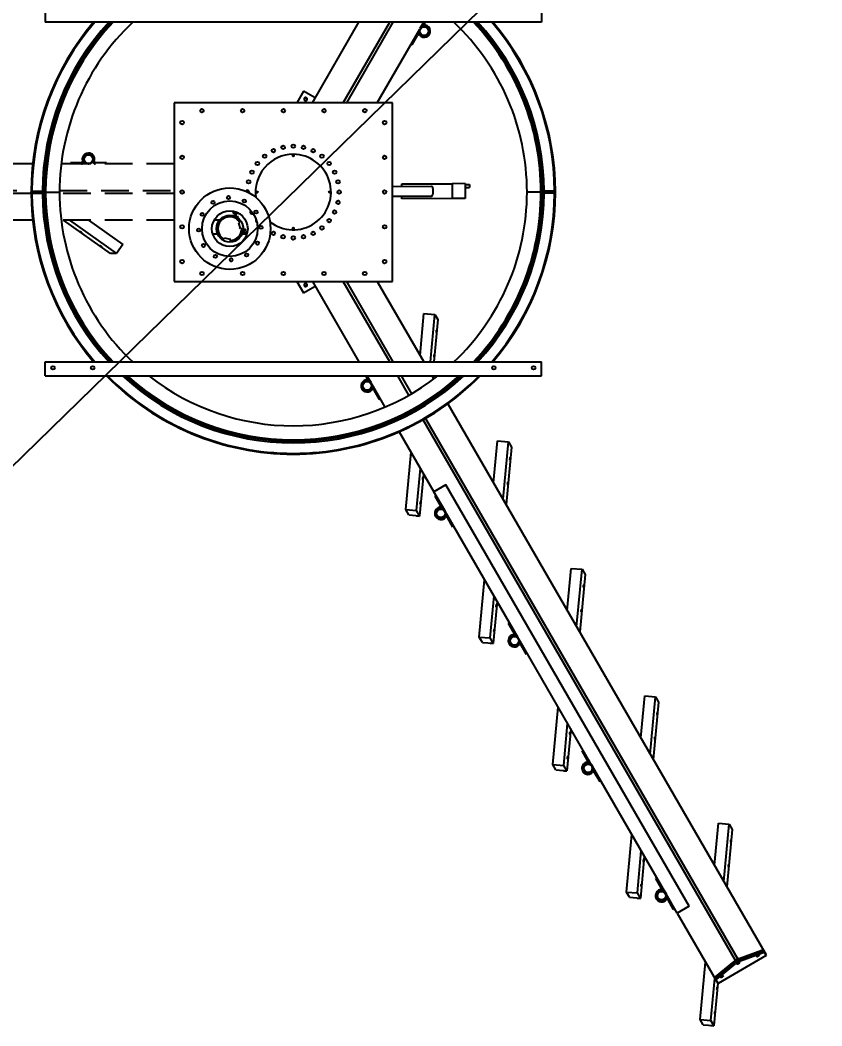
# Model space of a CAD drawing. Header units: millimetres. Extents: x 122 to 2816, y -707 to 556.
# Drawn here: x 655.55 to 692.26, y 137.05 to 183.1 of the extents above; entities that cross this region are included whole.
import ezdxf

# ---------------------------------------------------------------- set-up
doc = ezdxf.new("R2010")
doc.units = ezdxf.units.MM
doc.header["$PDSIZE"] = -1
doc.linetypes.add('HIDDEN', pattern=[1.905, 1.27, -0.635])
doc.layers.add('FORMAT', color=7, linetype='Continuous')
doc.styles.add('SLDTEXTSTYLE7', font='TXT', dxfattribs={"width": 0.75})
doc.dimstyles.new('SLDDIMSTYLE2', dxfattribs={"dimtxt": 1.852083, "dimasz": 1.852083, "dimexe": 0, "dimexo": 0.625, "dimgap": 0.463021, "dimtad": 1, "dimdec": 0, "dimlfac": 110, "dimrnd": 1e-09, "dimzin": 12, "dimtxsty": 'SLDTEXTSTYLE7', "dimblk1": 'NONE', "dimsah": 1, "dimcen": 0, "dimazin": 3, "dimtfac": 1, "dimtdec": 0, "dimtmove": 0, "dimatfit": 3, "dimldrblk": 'NONE', "dimfrac": 2, "dimtzin": 12})

# ---------------------------------------------------------------- blocks, each defined once
blk = doc.blocks.new('*D1092')
at = {"layer": 'Defpoints', "color": 0}
for p in [(698.961, 205.383), (637.153, 145.064)]:
    blk.add_point(p, dxfattribs=at)
at = {"layer": 'FORMAT', "color": 0, "lineweight": -2}
for p, q in [((724.728, 230.53), (700.287, 206.677)), ((731.741, 230.53), (724.728, 230.53)), ((637.153, 145.064), (698.961, 205.383))]:
    blk.add_line(p, q, dxfattribs=at)
at = {"layer": 'FORMAT', "color": 0}
blk.add_solid([(700.071, 206.898), (700.502, 206.456), (698.961, 205.383)], dxfattribs=at)
at = {"layer": 'FORMAT', "color": 0, "insert": (732.204, 231.456), "char_height": 1.8521, "attachment_point": 1, "style": 'SLDTEXTSTYLE7'}
blk.add_mtext('\\A1;∅9500', dxfattribs=at)
blk = doc.blocks.new('_None')

msp = doc.modelspace()

# ---------------------------------------------------------------- linework, layer by layer
at = {"color": 7, "linetype": 'Continuous', "lineweight": 25}
for p, q in [((656.69368, 183.636093), (656.69368, 182.99973)), ((679.420953, 183.636093), (679.420953, 182.99973)), ((679.420953, 182.99973), (656.69368, 182.99973)), ((659.69041, 182.99973), (659.69041, 182.954275)), ((659.69041, 182.954275), (659.708592, 182.954275)), ((668.934665, 179.314641), (671.062252, 182.99973)), ((673.870621, 182.721372), (674.03133, 182.99973)), ((674.064772, 182.948562), (674.094314, 182.99973)), ((676.406042, 182.954275), (676.424224, 182.954275)), ((676.424224, 182.954275), (676.424224, 182.99973)), ((671.903743, 179.314641), (673.846189, 182.679056)), ((673.496591, 181.964442), (673.746591, 182.397455)), ((673.449314, 181.991648), (673.496552, 181.964375)), ((673.449353, 181.991715), (673.496591, 181.964442)), ((673.496552, 181.964375), (673.496591, 181.964442)), ((668.520838, 179.844755), (668.214776, 179.314641)), ((669.060754, 179.533034), (668.520838, 179.844755)), ((672.602771, 179.314641), (662.602771, 179.314641)), ((662.602771, 179.314641), (662.602771, 171.132823)), ((672.602771, 171.132823), (672.602771, 179.314641)), ((657.86369, 176.563926), (657.86369, 176.50938)), ((658.36369, 176.563926), (657.86369, 176.563926)), ((659.500053, 176.563926), (659.000053, 176.563926)), ((659.500053, 176.50938), (659.500053, 176.563926)), ((659.500131, 176.563926), (659.500053, 176.563926)), ((659.500131, 176.50938), (659.500131, 176.563926)), ((656.648226, 175.341914), (656.648226, 175.823732)), ((656.684589, 175.860095), (656.69368, 175.860095)), ((656.69368, 175.860095), (656.69368, 175.223732)), ((674.386458, 175.479448), (672.602771, 175.469255)), ((673.025572, 175.593037), (675.324777, 175.606175)), ((673.026266, 175.471675), (673.025572, 175.593037)), ((675.928492, 175.609625), (675.324777, 175.606175)), ((675.324777, 175.606175), (675.328673, 174.924368)), ((675.928492, 175.609625), (675.932388, 174.927818)), ((675.928752, 175.564171), (676.129995, 175.565321)), ((675.929531, 175.42781), (676.130774, 175.42896)), ((676.129995, 175.565321), (676.130774, 175.42896)), ((679.430044, 175.860095), (679.420953, 175.860095)), ((679.420953, 175.860095), (679.420953, 175.223732)), ((679.466408, 175.341914), (679.466408, 175.823732)), ((656.057317, 175.223732), (656.057317, 175.232823)), ((656.69368, 175.223732), (656.057317, 175.223732)), ((656.057317, 175.223732), (656.057317, 175.214641)), ((656.09368, 175.269186), (656.575499, 175.269186)), ((656.09368, 175.178277), (656.575499, 175.178277)), ((656.648226, 175.10555), (656.648226, 174.623732)), ((656.720953, 175.223732), (656.69368, 175.223732)), ((656.69368, 174.587368), (656.69368, 175.223732)), ((656.720953, 175.223732), (657.357317, 175.223732)), ((672.602771, 175.030157), (674.388967, 175.040364)), ((673.029469, 174.91123), (673.028775, 175.032591)), ((679.39368, 175.223732), (678.757317, 175.223732)), ((679.420953, 175.223732), (679.39368, 175.223732)), ((679.420953, 174.587368), (679.420953, 175.223732)), ((679.420953, 175.223732), (680.057317, 175.223732)), ((679.466408, 175.10555), (679.466408, 174.623732)), ((680.020953, 175.269186), (679.539135, 175.269186)), ((680.020953, 175.178277), (679.539135, 175.178277)), ((680.057317, 175.223732), (680.057317, 175.232823)), ((680.057317, 175.223732), (680.057317, 175.214641)), ((656.684589, 174.587368), (656.69368, 174.587368)), ((675.328673, 174.924368), (673.029469, 174.91123)), ((675.932388, 174.927818), (675.328673, 174.924368)), ((679.430044, 174.587368), (679.420953, 174.587368)), ((665.332064, 174.339794), (665.296088, 174.320408)), ((665.320403, 174.249215), (665.360722, 174.255886)), ((665.389805, 174.178395), (665.355053, 174.156891)), ((665.37355, 174.260035), (665.429031, 174.287638)), ((665.462138, 174.199426), (665.402195, 174.18371)), ((665.435987, 174.101259), (665.489718, 174.132131)), ((665.52804, 174.046057), (665.51459, 174.041656)), ((659.691116, 172.411778), (657.536987, 173.938083)), ((657.815143, 173.938083), (659.969272, 172.411778)), ((658.676604, 173.938083), (660.252685, 172.821354)), ((665.617815, 173.830569), (665.55813, 173.81354)), ((665.637947, 173.533795), (665.55813, 173.81354)), ((665.759765, 173.640883), (665.758683, 173.639854)), ((665.760317, 173.628543), (665.76447, 173.634075)), ((665.778969, 173.613363), (665.763056, 173.604757)), ((664.367541, 173.314641), (664.584031, 173.314641)), ((664.883257, 173.071914), (664.898352, 173.132117)), ((664.898352, 173.132117), (665.180527, 173.061368)), ((665.697632, 173.550824), (665.637947, 173.533795)), ((665.720359, 173.314641), (665.933783, 173.314641)), ((665.764312, 173.503305), (665.765802, 173.504049)), ((665.776837, 173.511795), (665.821717, 173.554525)), ((665.816433, 173.438574), (665.789563, 173.407782)), ((665.879354, 173.479991), (665.826706, 173.447305)), ((665.837344, 173.349672), (665.872748, 173.370085)), ((665.8833, 173.378477), (665.925544, 173.423815)), ((665.927204, 173.307755), (665.902224, 173.275411)), ((665.937731, 173.317646), (665.936936, 173.317085)), ((660.252685, 172.821354), (659.969272, 172.411778)), ((665.165432, 173.001165), (665.180527, 173.061368)), ((659.969272, 172.411778), (659.691116, 172.411778)), ((662.602771, 171.132823), (672.602771, 171.132823)), ((668.214776, 171.132823), (668.520838, 170.602708)), ((668.520838, 170.602708), (669.060754, 170.914429)), ((668.934665, 171.132823), (671.062252, 167.447734)), ((671.903743, 171.132823), (674.03133, 167.447734)), ((673.861077, 167.742621), (674.040153, 169.665911)), ((674.040153, 169.665911), (674.536562, 169.625257)), ((674.333815, 167.447734), (674.536562, 169.625257)), ((674.536562, 169.625257), (674.67564, 169.384366)), ((674.67564, 169.384366), (674.495322, 167.447734)), ((656.69368, 166.81137), (656.69368, 167.447734)), ((656.69368, 167.447734), (679.420953, 167.447734)), ((659.69041, 167.493188), (659.69041, 167.447734)), ((659.708592, 167.493188), (659.69041, 167.493188)), ((676.424224, 167.493188), (676.406042, 167.493188)), ((676.424224, 167.447734), (676.424224, 167.493188)), ((679.420953, 166.81137), (679.420953, 167.447734)), ((656.69368, 166.81137), (679.420953, 166.81137)), ((671.366673, 166.81137), (671.425306, 166.709815)), ((671.429657, 166.81137), (671.61938, 166.482759)), ((674.398735, 166.81137), (674.481962, 166.667217)), ((674.436071, 166.81137), (674.430886, 166.755683)), ((671.643812, 166.440442), (672.255153, 165.381569)), ((671.743488, 166.158708), (671.993488, 165.725695)), ((671.993488, 165.725695), (672.040726, 165.752968)), ((675.136186, 165.534067), (689.638564, 140.415212)), ((672.909378, 164.248418), (674.493801, 161.504116)), ((677.230038, 161.90741), (677.409113, 163.8307)), ((677.409113, 163.8307), (677.905523, 163.790046)), ((677.660769, 161.161363), (677.905523, 163.790046)), ((678.044601, 163.549156), (677.799847, 160.920472)), ((677.905523, 163.790046), (678.044601, 163.549156)), ((673.203997, 160.685512), (673.448751, 163.314196)), ((673.700407, 160.644858), (673.879482, 162.568148)), ((674.01856, 162.327258), (673.839485, 160.403968)), ((675.044908, 161.822298), (674.493801, 161.504116)), ((686.181272, 142.53355), (675.044908, 161.822298)), ((674.990676, 160.643503), (674.493801, 161.504116)), ((674.591466, 161.334957), (674.544228, 161.307684)), ((674.544228, 161.307684), (674.544267, 161.307617)), ((674.591504, 161.334889), (674.544267, 161.307617)), ((674.544267, 161.307617), (674.546564, 161.303638)), ((674.546564, 161.303638), (674.593801, 161.330911)), ((674.796564, 160.870625), (674.546564, 161.303638)), ((673.203997, 160.685512), (673.700407, 160.644858)), ((673.343075, 160.444622), (673.203997, 160.685512)), ((673.343075, 160.444622), (673.839485, 160.403968)), ((673.697922, 160.403431), (673.690571, 160.416163)), ((673.697922, 160.403431), (673.833307, 160.392343)), ((673.839485, 160.403968), (673.700407, 160.644858)), ((673.833307, 160.392343), (673.825956, 160.405076)), ((673.834428, 160.404382), (673.833307, 160.392343)), ((678.358858, 154.809641), (675.015108, 160.601186)), ((675.364745, 159.886506), (675.114745, 160.319518)), ((675.411983, 159.913778), (675.364745, 159.886506)), ((680.598998, 156.0722), (680.778074, 157.99549)), ((680.778074, 157.99549), (681.274483, 157.954835)), ((681.029729, 155.326152), (681.274483, 157.954835)), ((681.274483, 157.954835), (681.413561, 157.713945)), ((676.572958, 154.850302), (676.817712, 157.478985)), ((681.413561, 157.713945), (681.168807, 155.085262)), ((677.069367, 154.809648), (677.248443, 156.732937)), ((677.387521, 156.492047), (677.208445, 154.568757)), ((677.960426, 155.499746), (677.913188, 155.472473)), ((677.913188, 155.472473), (677.913227, 155.472406)), ((677.960465, 155.499679), (677.913227, 155.472406)), ((677.913227, 155.472406), (677.914745, 155.469776)), ((677.914745, 155.469776), (677.961983, 155.497049)), ((678.164745, 155.036763), (677.914745, 155.469776)), ((676.572958, 154.850302), (677.069367, 154.809648)), ((676.712036, 154.609412), (676.572958, 154.850302)), ((677.208445, 154.568757), (677.069367, 154.809648)), ((681.72704, 148.975779), (678.38329, 154.767324)), ((676.712036, 154.609412), (677.208445, 154.568757)), ((677.066883, 154.56822), (677.059532, 154.580953)), ((677.066883, 154.56822), (677.202267, 154.557133)), ((677.202267, 154.557133), (677.194916, 154.569865)), ((677.203388, 154.569171), (677.202267, 154.557133)), ((678.732927, 154.052644), (678.482927, 154.485656)), ((678.780165, 154.079916), (678.732927, 154.052644)), ((683.967958, 150.236989), (684.147034, 152.160279)), ((684.147034, 152.160279), (684.643443, 152.119625)), ((684.398689, 149.490941), (684.643443, 152.119625)), ((684.643443, 152.119625), (684.782521, 151.878735)), ((679.941918, 149.015091), (680.186672, 151.643775)), ((684.782521, 151.878735), (684.537767, 149.250051)), ((680.438327, 148.974437), (680.617403, 150.897727)), ((680.756481, 150.656837), (680.577405, 148.733547)), ((681.329386, 149.664535), (681.282149, 149.637263)), ((681.329425, 149.664468), (681.282187, 149.637196)), ((681.282927, 149.635914), (681.330165, 149.663187)), ((681.282149, 149.637263), (681.282187, 149.637196)), ((681.282187, 149.637196), (681.282927, 149.635914)), ((681.532927, 149.202901), (681.282927, 149.635914)), ((679.941918, 149.015091), (680.438327, 148.974437)), ((680.080996, 148.774201), (679.941918, 149.015091)), ((680.080996, 148.774201), (680.577405, 148.733547)), ((680.435843, 148.73301), (680.428492, 148.745742)), ((680.435843, 148.73301), (680.571228, 148.721922)), ((680.577405, 148.733547), (680.438327, 148.974437)), ((680.571228, 148.721922), (680.563876, 148.734655)), ((680.572348, 148.733961), (680.571228, 148.721922)), ((685.095222, 143.141917), (681.751472, 148.933462)), ((682.101109, 148.218782), (681.851109, 148.651794)), ((682.148347, 148.246054), (682.101109, 148.218782)), ((687.336919, 144.401779), (687.515994, 146.325069)), ((687.515994, 146.325069), (688.012404, 146.284414)), ((687.76765, 143.655731), (688.012404, 146.284414)), ((688.151482, 146.043524), (687.906728, 143.414841)), ((688.012404, 146.284414), (688.151482, 146.043524)), ((683.310878, 143.179881), (683.555632, 145.808564)), ((683.807288, 143.139226), (683.986363, 145.062516)), ((684.125441, 144.821626), (683.946366, 142.898336)), ((684.651109, 143.802052), (684.698347, 143.829325)), ((684.901109, 143.369039), (684.651109, 143.802052)), ((683.310878, 143.179881), (683.807288, 143.139226)), ((683.449956, 142.93899), (683.310878, 143.179881)), ((683.449956, 142.93899), (683.946366, 142.898336)), ((683.804804, 142.897799), (683.797452, 142.910532)), ((683.804804, 142.897799), (683.940188, 142.886711)), ((683.946366, 142.898336), (683.807288, 143.139226)), ((683.940188, 142.886711), (683.932837, 142.899444)), ((683.941309, 142.89875), (683.940188, 142.886711)), ((685.630165, 142.215368), (685.119653, 143.0996)), ((685.469291, 142.38492), (685.219291, 142.817932)), ((685.516529, 142.412192), (685.469291, 142.38492)), ((685.469291, 142.38492), (685.46933, 142.384853)), ((685.46933, 142.384853), (685.516567, 142.412125)), ((686.181272, 142.53355), (685.630165, 142.215368)), ((685.630165, 142.215368), (687.411755, 139.129563)), ((688.472132, 140.134468), (689.509565, 140.519401)), ((688.499084, 140.087786), (689.536516, 140.472719)), ((688.505813, 140.076131), (689.543245, 140.461064)), ((689.536516, 140.472719), (689.509565, 140.519401)), ((689.570197, 140.414383), (689.543245, 140.461064)), ((689.559315, 140.526633), (689.586267, 140.479951)), ((689.586267, 140.479951), (689.592996, 140.468296)), ((689.592996, 140.468296), (689.619947, 140.421614)), ((686.679839, 137.34467), (686.924593, 139.973354)), ((687.386025, 139.293375), (688.238103, 139.999351)), ((689.7064, 140.271874), (687.501972, 138.999146)), ((688.265054, 139.952669), (688.238103, 139.999351)), ((688.472132, 140.134468), (688.499084, 140.087786)), ((688.505813, 140.076131), (688.532765, 140.029449)), ((688.532765, 140.029449), (689.570197, 140.414383)), ((689.619947, 140.421614), (689.7064, 140.271874)), ((689.638564, 140.415212), (689.626337, 140.410547)), ((689.628411, 140.406955), (689.638564, 140.415212)), ((689.638564, 140.415212), (689.687689, 140.330126)), ((689.67551, 140.325377), (689.687689, 140.330126)), ((689.687689, 140.330126), (689.677487, 140.321953)), ((687.412976, 139.246693), (688.265054, 139.952669)), ((687.419706, 139.235038), (688.271783, 139.941014)), ((687.446657, 139.188356), (688.298735, 139.894332)), ((688.298735, 139.894332), (688.271783, 139.941014)), ((687.176248, 137.304016), (687.355324, 139.227306)), ((687.381838, 139.207224), (687.354887, 139.253906)), ((687.388567, 139.195569), (687.381838, 139.207224)), ((687.386025, 139.293375), (687.412976, 139.246693)), ((687.415519, 139.148887), (687.388567, 139.195569)), ((687.421909, 139.13782), (687.411755, 139.129563)), ((687.411755, 139.129563), (687.423983, 139.134228)), ((687.411755, 139.129563), (687.46088, 139.044477)), ((687.501972, 138.999146), (687.415519, 139.148887)), ((687.419706, 139.235038), (687.446657, 139.188356)), ((687.46088, 139.044477), (687.471082, 139.05265)), ((687.496474, 139.008669), (687.315326, 137.063126)), ((687.473058, 139.049226), (687.46088, 139.044477)), ((686.679839, 137.34467), (687.176248, 137.304016)), ((686.818917, 137.10378), (686.679839, 137.34467)), ((687.315326, 137.063126), (687.176248, 137.304016)), ((686.818917, 137.10378), (687.315326, 137.063126)), ((687.173764, 137.062588), (687.166413, 137.075321)), ((687.173764, 137.062588), (687.309148, 137.051501)), ((687.309148, 137.051501), (687.301797, 137.064234)), ((687.310269, 137.06354), (687.309148, 137.051501))]:
    msp.add_line(p, q, dxfattribs=at)
at = {"color": 8, "linetype": 'Continuous', "lineweight": 25}
for p, q in [((659.758354, 182.99973), (659.753783, 182.994849)), ((670.344977, 179.314641), (672.472564, 182.99973)), ((672.621018, 182.99973), (670.493431, 179.314641)), ((676.36085, 182.994849), (676.356279, 182.99973)), ((672.472564, 167.447734), (670.344977, 171.132823)), ((670.493431, 171.132823), (672.621018, 167.447734)), ((659.753783, 167.452615), (659.758354, 167.447734)), ((676.356279, 167.447734), (676.36085, 167.452615)), ((673.35155, 165.925286), (672.839969, 166.81137)), ((672.988423, 166.81137), (673.46289, 165.989568)), ((674.112901, 164.863717), (688.407084, 140.105465)), ((688.295744, 140.041183), (674.00156, 164.799435))]:
    msp.add_line(p, q, dxfattribs=at)
at = {"color": 7, "linetype": 'HIDDEN', "lineweight": 25}
for p, q in [((656.126386, 176.50938), (652.957539, 176.50938)), ((658.657518, 176.50938), (657.434835, 176.50938)), ((662.602771, 176.50938), (658.706381, 176.50938)), ((656.126386, 173.938083), (627.121631, 173.938083)), ((662.602771, 173.938083), (657.434835, 173.938083)), ((664.679776, 173.938083), (664.433827, 173.938083))]:
    msp.add_line(p, q, dxfattribs=at)
at = {"color": 8, "linetype": 'HIDDEN', "lineweight": 25}
for p, q in [((627.469122, 175.288014), (656.057489, 175.288014)), ((656.057489, 175.159449), (627.469122, 175.159449)), ((657.35751, 175.288014), (662.602771, 175.288014)), ((662.602771, 175.159449), (657.35751, 175.159449)), ((662.915792, 175.288014), (663.017024, 175.288014)), ((663.017024, 175.159449), (662.915792, 175.159449))]:
    msp.add_line(p, q, dxfattribs=at)
at = {"color": 7, "linetype": 'Continuous', "lineweight": 25, "flags": 128}
for points in [[(668.586332, 179.412741), (668.600712, 179.406379), (668.6161, 179.403225), (668.631776, 179.403426), (668.647007, 179.406973), (668.661082, 179.413701), (668.673342, 179.423293), (668.683214, 179.435303), (668.690236, 179.449168), (668.694079, 179.46424), (668.694565, 179.479815), (668.691671, 179.495163), (668.685531, 179.509568), (668.676433, 179.522356), (668.664802, 179.532929), (668.651183, 179.540792), (668.636212, 179.545578), (668.620588, 179.547063), (668.605043, 179.545178), (668.590304, 179.54001), (668.577059, 179.531802), (668.565928, 179.520937), (668.557431, 179.507924), (668.551966, 179.49337), (668.549788, 179.477956), (668.551, 179.462403), (668.555544, 179.447439), (668.563207, 179.433762), (668.573633, 179.422013), (668.586332, 179.412741)], [(665.768491, 173.62829), (665.766322, 173.624863), (665.76187, 173.616075)], [(658.379157, 173.366001), (658.379578, 173.366951), (658.377283, 173.369726), (658.372457, 173.374099), (658.36549, 173.379718), (658.356948, 173.386126), (658.347522, 173.392805), (658.337976, 173.399213), (658.329084, 173.404831), (658.321565, 173.409205), (658.316029, 173.411979), (658.312924, 173.41293), (658.312502, 173.411979), (658.314798, 173.409205), (658.319624, 173.404831), (658.32659, 173.399213), (658.335133, 173.392805), (658.344558, 173.386126), (658.354104, 173.379718), (658.362997, 173.374099), (658.370516, 173.369726), (658.376052, 173.366951), (658.379157, 173.366001)], [(665.784272, 173.518874), (665.796807, 173.515599), (665.804262, 173.514763)], [(665.804262, 173.514763), (665.798453, 173.515346), (665.784272, 173.518874)], [(665.790796, 173.525085), (665.801303, 173.519806), (665.813997, 173.516015)], [(659.299054, 172.714209), (659.299475, 172.71516), (659.29718, 172.717934), (659.292354, 172.722308), (659.285387, 172.727926), (659.276845, 172.734334), (659.267419, 172.741013), (659.257873, 172.747421), (659.248981, 172.75304), (659.241462, 172.757413), (659.235926, 172.760188), (659.232821, 172.761138), (659.232399, 172.760188), (659.234694, 172.757413), (659.239521, 172.75304), (659.246487, 172.747421), (659.25503, 172.741013), (659.264455, 172.734334), (659.274001, 172.727926), (659.282894, 172.722308), (659.290413, 172.717934), (659.295949, 172.71516), (659.299054, 172.714209)], [(668.586332, 171.034723), (668.573633, 171.02545), (668.563207, 171.013701), (668.555544, 171.000025), (668.551, 170.98506), (668.549788, 170.969507), (668.551966, 170.954094), (668.557431, 170.93954), (668.565928, 170.926526), (668.577059, 170.915661), (668.590304, 170.907453), (668.605043, 170.902286), (668.620588, 170.9004), (668.636212, 170.901885), (668.651183, 170.906671), (668.664802, 170.914535), (668.676433, 170.925107), (668.685531, 170.937895), (668.691671, 170.9523), (668.694565, 170.967649), (668.694079, 170.983223), (668.690236, 170.998295), (668.683214, 171.01216), (668.673342, 171.02417), (668.661082, 171.033763), (668.647007, 171.04049), (668.631776, 171.044037), (668.6161, 171.044239), (668.600712, 171.041085), (668.586332, 171.034723)], [(674.609758, 168.893615), (674.608724, 168.893505), (674.607469, 168.89013), (674.606095, 168.883763), (674.604712, 168.874921), (674.603434, 168.864319), (674.602363, 168.852816), (674.601586, 168.841345), (674.601167, 168.830835), (674.601139, 168.822136), (674.601504, 168.815955), (674.602233, 168.812791), (674.603267, 168.812901), (674.604522, 168.816276), (674.605897, 168.822642), (674.607279, 168.831485), (674.608558, 168.842087), (674.609629, 168.853589), (674.610405, 168.86506), (674.610825, 168.875571), (674.610853, 168.884269), (674.610488, 168.890451), (674.609758, 168.893615)], [(674.505239, 167.771065), (674.504205, 167.770955), (674.50295, 167.76758), (674.501575, 167.761213), (674.500193, 167.752371), (674.498914, 167.741769), (674.497843, 167.730267), (674.497067, 167.718796), (674.496647, 167.708285), (674.496619, 167.699587), (674.496984, 167.693405), (674.497714, 167.690241), (674.498748, 167.690351), (674.500003, 167.693726), (674.501377, 167.700093), (674.50276, 167.708935), (674.504038, 167.719537), (674.505109, 167.731039), (674.505886, 167.74251), (674.506305, 167.753021), (674.506333, 167.761719), (674.505968, 167.767901), (674.505239, 167.771065)], [(677.978719, 163.058404), (677.977685, 163.058294), (677.97643, 163.054919), (677.975055, 163.048552), (677.973673, 163.03971), (677.972394, 163.029108), (677.971323, 163.017606), (677.970547, 163.006135), (677.970127, 162.995624), (677.970099, 162.986926), (677.970464, 162.980744), (677.971193, 162.97758), (677.972227, 162.97769), (677.973483, 162.981065), (677.974857, 162.987432), (677.97624, 162.996274), (677.977518, 163.006876), (677.978589, 163.018379), (677.979366, 163.02985), (677.979785, 163.04036), (677.979813, 163.049058), (677.979448, 163.05524), (677.978719, 163.058404)], [(673.982642, 162.158316), (673.981608, 162.158206), (673.980353, 162.154831), (673.978978, 162.148464), (673.977596, 162.139622), (673.976317, 162.12902), (673.975246, 162.117518), (673.974469, 162.106046), (673.97405, 162.095536), (673.974022, 162.086838), (673.974387, 162.080656), (673.975116, 162.077492), (673.97615, 162.077602), (673.977405, 162.080977), (673.97878, 162.087344), (673.980162, 162.096186), (673.981441, 162.106788), (673.982512, 162.11829), (673.983289, 162.129761), (673.983708, 162.140272), (673.983736, 162.14897), (673.983371, 162.155152), (673.982642, 162.158316)], [(677.874199, 161.935854), (677.873165, 161.935744), (677.87191, 161.932369), (677.870536, 161.926003), (677.869153, 161.91716), (677.867875, 161.906558), (677.866804, 161.895056), (677.866027, 161.883585), (677.865608, 161.873074), (677.865579, 161.864376), (677.865945, 161.858195), (677.866674, 161.855031), (677.867708, 161.855141), (677.868963, 161.858516), (677.870338, 161.864882), (677.87172, 161.873724), (677.872999, 161.884326), (677.87407, 161.895829), (677.874846, 161.9073), (677.875266, 161.91781), (677.875294, 161.926509), (677.874929, 161.93269), (677.874199, 161.935854)], [(673.878122, 161.035766), (673.877088, 161.035656), (673.875833, 161.032281), (673.874459, 161.025914), (673.873076, 161.017072), (673.871798, 161.00647), (673.870727, 160.994968), (673.86995, 160.983497), (673.869531, 160.972986), (673.869502, 160.964288), (673.869868, 160.958106), (673.870597, 160.954942), (673.871631, 160.955052), (673.872886, 160.958427), (673.87426, 160.964794), (673.875643, 160.973636), (673.876922, 160.984238), (673.877992, 160.99574), (673.878769, 161.007211), (673.879189, 161.017722), (673.879217, 161.02642), (673.878851, 161.032602), (673.878122, 161.035766)], [(681.347679, 157.223193), (681.346645, 157.223083), (681.34539, 157.219708), (681.344016, 157.213342), (681.342633, 157.2045), (681.341355, 157.193898), (681.340284, 157.182395), (681.339507, 157.170924), (681.339088, 157.160414), (681.339059, 157.151715), (681.339425, 157.145534), (681.340154, 157.14237), (681.341188, 157.14248), (681.342443, 157.145855), (681.343817, 157.152221), (681.3452, 157.161064), (681.346478, 157.171666), (681.347549, 157.183168), (681.348326, 157.194639), (681.348746, 157.20515), (681.348774, 157.213848), (681.348408, 157.220029), (681.347679, 157.223193)], [(677.351602, 156.323105), (677.350568, 156.322995), (677.349313, 156.31962), (677.347939, 156.313254), (677.346556, 156.304411), (677.345278, 156.293809), (677.344207, 156.282307), (677.34343, 156.270836), (677.34301, 156.260325), (677.342982, 156.251627), (677.343348, 156.245445), (677.344077, 156.242282), (677.345111, 156.242391), (677.346366, 156.245766), (677.34774, 156.252133), (677.349123, 156.260975), (677.350401, 156.271577), (677.351472, 156.28308), (677.352249, 156.294551), (677.352668, 156.305061), (677.352697, 156.31376), (677.352331, 156.319941), (677.351602, 156.323105)], [(681.24316, 156.100644), (681.242126, 156.100534), (681.240871, 156.097159), (681.239496, 156.090792), (681.238114, 156.08195), (681.236835, 156.071348), (681.235764, 156.059845), (681.234988, 156.048374), (681.234568, 156.037864), (681.23454, 156.029166), (681.234905, 156.022984), (681.235634, 156.01982), (681.236668, 156.01993), (681.237923, 156.023305), (681.239298, 156.029672), (681.24068, 156.038514), (681.241959, 156.049116), (681.24303, 156.060618), (681.243807, 156.072089), (681.244226, 156.0826), (681.244254, 156.091298), (681.243889, 156.09748), (681.24316, 156.100644)], [(677.247083, 155.200555), (677.246049, 155.200445), (677.244794, 155.19707), (677.243419, 155.190704), (677.242037, 155.181861), (677.240758, 155.17126), (677.239687, 155.159757), (677.23891, 155.148286), (677.238491, 155.137776), (677.238463, 155.129077), (677.238828, 155.122896), (677.239557, 155.119732), (677.240591, 155.119842), (677.241846, 155.123217), (677.243221, 155.129583), (677.244603, 155.138426), (677.245882, 155.149027), (677.246953, 155.16053), (677.24773, 155.172001), (677.248149, 155.182511), (677.248177, 155.19121), (677.247812, 155.197391), (677.247083, 155.200555)], [(684.71664, 151.387983), (684.715606, 151.387873), (684.71435, 151.384498), (684.712976, 151.378131), (684.711594, 151.369289), (684.710315, 151.358687), (684.709244, 151.347185), (684.708467, 151.335714), (684.708048, 151.325203), (684.70802, 151.316505), (684.708385, 151.310323), (684.709114, 151.307159), (684.710148, 151.307269), (684.711403, 151.310644), (684.712778, 151.317011), (684.71416, 151.325853), (684.715439, 151.336455), (684.71651, 151.347957), (684.717286, 151.359428), (684.717706, 151.369939), (684.717734, 151.378637), (684.717369, 151.384819), (684.71664, 151.387983)], [(680.720563, 150.487895), (680.719529, 150.487785), (680.718273, 150.48441), (680.716899, 150.478043), (680.715516, 150.469201), (680.714238, 150.458599), (680.713167, 150.447096), (680.71239, 150.435625), (680.711971, 150.425115), (680.711943, 150.416416), (680.712308, 150.410235), (680.713037, 150.407071), (680.714071, 150.407181), (680.715326, 150.410556), (680.716701, 150.416922), (680.718083, 150.425765), (680.719362, 150.436367), (680.720433, 150.447869), (680.721209, 150.45934), (680.721629, 150.469851), (680.721657, 150.478549), (680.721292, 150.484731), (680.720563, 150.487895)], [(684.61212, 150.265433), (684.611086, 150.265323), (684.609831, 150.261948), (684.608457, 150.255582), (684.607074, 150.246739), (684.605796, 150.236137), (684.604725, 150.224635), (684.603948, 150.213164), (684.603528, 150.202653), (684.6035, 150.193955), (684.603866, 150.187773), (684.604595, 150.184609), (684.605629, 150.184719), (684.606884, 150.188094), (684.608258, 150.194461), (684.609641, 150.203303), (684.610919, 150.213905), (684.61199, 150.225408), (684.612767, 150.236879), (684.613186, 150.247389), (684.613215, 150.256088), (684.612849, 150.262269), (684.61212, 150.265433)], [(680.616043, 149.365345), (680.615009, 149.365235), (680.613754, 149.36186), (680.612379, 149.355493), (680.610997, 149.346651), (680.609718, 149.336049), (680.608647, 149.324547), (680.607871, 149.313075), (680.607451, 149.302565), (680.607423, 149.293867), (680.607788, 149.287685), (680.608518, 149.284521), (680.609552, 149.284631), (680.610807, 149.288006), (680.612181, 149.294373), (680.613564, 149.303215), (680.614842, 149.313817), (680.615913, 149.325319), (680.61669, 149.33679), (680.617109, 149.347301), (680.617138, 149.355999), (680.616772, 149.362181), (680.616043, 149.365345)], [(688.0856, 145.552772), (688.084566, 145.552662), (688.083311, 145.549287), (688.081936, 145.542921), (688.080554, 145.534078), (688.079275, 145.523477), (688.078204, 145.511974), (688.077428, 145.500503), (688.077008, 145.489993), (688.07698, 145.481294), (688.077345, 145.475113), (688.078075, 145.471949), (688.079109, 145.472059), (688.080364, 145.475434), (688.081738, 145.4818), (688.083121, 145.490643), (688.084399, 145.501244), (688.08547, 145.512747), (688.086247, 145.524218), (688.086666, 145.534728), (688.086694, 145.543427), (688.086329, 145.549608), (688.0856, 145.552772)], [(684.089523, 144.652684), (684.088489, 144.652574), (684.087234, 144.649199), (684.085859, 144.642832), (684.084477, 144.63399), (684.083198, 144.623388), (684.082127, 144.611886), (684.081351, 144.600415), (684.080931, 144.589904), (684.080903, 144.581206), (684.081268, 144.575024), (684.081998, 144.57186), (684.083032, 144.57197), (684.084287, 144.575345), (684.085661, 144.581712), (684.087044, 144.590554), (684.088322, 144.601156), (684.089393, 144.612659), (684.09017, 144.62413), (684.090589, 144.63464), (684.090617, 144.643338), (684.090252, 144.64952), (684.089523, 144.652684)], [(687.981081, 144.430222), (687.980047, 144.430113), (687.978791, 144.426738), (687.977417, 144.420371), (687.976034, 144.411529), (687.974756, 144.400927), (687.973685, 144.389424), (687.972908, 144.377953), (687.972489, 144.367443), (687.972461, 144.358744), (687.972826, 144.352563), (687.973555, 144.349399), (687.974589, 144.349509), (687.975844, 144.352884), (687.977219, 144.35925), (687.978601, 144.368093), (687.97988, 144.378695), (687.980951, 144.390197), (687.981727, 144.401668), (687.982147, 144.412179), (687.982175, 144.420877), (687.98181, 144.427059), (687.981081, 144.430222)], [(683.985003, 143.530134), (683.983969, 143.530024), (683.982714, 143.526649), (683.98134, 143.520283), (683.979957, 143.51144), (683.978679, 143.500838), (683.977608, 143.489336), (683.976831, 143.477865), (683.976412, 143.467354), (683.976384, 143.458656), (683.976749, 143.452475), (683.977478, 143.449311), (683.978512, 143.449421), (683.979767, 143.452796), (683.981142, 143.459162), (683.982524, 143.468004), (683.983803, 143.478606), (683.984874, 143.490109), (683.98565, 143.50158), (683.98607, 143.51209), (683.986098, 143.520789), (683.985733, 143.52697), (683.985003, 143.530134)], [(685.130973, 142.826432), (685.140565, 142.835104), (685.145919, 142.838449)], [(689.509565, 140.519401), (689.519699, 140.522978), (689.528845, 140.525823), (689.536925, 140.527912), (689.543872, 140.529228), (689.549628, 140.529759), (689.554144, 140.529501), (689.557382, 140.528456), (689.559315, 140.526633)], [(689.586267, 140.479951), (689.584333, 140.481774), (689.581095, 140.482819), (689.57658, 140.483077), (689.570824, 140.482546), (689.563877, 140.48123), (689.555797, 140.479141), (689.546651, 140.476296), (689.536516, 140.472719)], [(689.543245, 140.461064), (689.55338, 140.464641), (689.562526, 140.467486), (689.570606, 140.469575), (689.577553, 140.470891), (689.583309, 140.471422), (689.587825, 140.471164), (689.591063, 140.470119), (689.592996, 140.468296)], [(689.405516, 140.302112), (689.402847, 140.303333), (689.397359, 140.302797), (689.389306, 140.300528), (689.379067, 140.296633), (689.367119, 140.291294), (689.354022, 140.284761), (689.340387, 140.277338), (689.326853, 140.269374), (689.314051, 140.26124), (689.302582, 140.253317), (689.292981, 140.245975), (689.285696, 140.239557), (689.281069, 140.234365), (689.279316, 140.230639), (689.280519, 140.228556), (689.284622, 140.228211), (689.291432, 140.229622), (689.300632, 140.232722), (689.311791, 140.237366), (689.324388, 140.243337), (689.337832, 140.250356), (689.351497, 140.258095), (689.364742, 140.266192), (689.376949, 140.274268), (689.387547, 140.281945), (689.39604, 140.288866), (689.40203, 140.294705), (689.405239, 140.29919), (689.405516, 140.302112)], [(689.619947, 140.421614), (689.618014, 140.423437), (689.614776, 140.424482), (689.610261, 140.42474), (689.604505, 140.424209), (689.597558, 140.422893), (689.589477, 140.420804), (689.580332, 140.417959), (689.570197, 140.414383)], [(688.502362, 139.957329), (688.499694, 139.95855), (688.494205, 139.958014), (688.486153, 139.955745), (688.475913, 139.95185), (688.463966, 139.946511), (688.450868, 139.939978), (688.437234, 139.932555), (688.423699, 139.924591), (688.410898, 139.916457), (688.399428, 139.908533), (688.389827, 139.901191), (688.382543, 139.894774), (688.377916, 139.889581), (688.376163, 139.885856), (688.377366, 139.883773), (688.381468, 139.883428), (688.388279, 139.884839), (688.397479, 139.887939), (688.408638, 139.892583), (688.421234, 139.898554), (688.434679, 139.905573), (688.448343, 139.913312), (688.461589, 139.921409), (688.473796, 139.929485), (688.484393, 139.937162), (688.492886, 139.944083), (688.498877, 139.949922), (688.502086, 139.954407), (688.502362, 139.957329)], [(687.354887, 139.253906), (687.354275, 139.256491), (687.354989, 139.259818), (687.357023, 139.263858), (687.360361, 139.268577), (687.364974, 139.273935), (687.370823, 139.279889), (687.37786, 139.286387), (687.386025, 139.293375)], [(687.412976, 139.246693), (687.404811, 139.239705), (687.397775, 139.233207), (687.391925, 139.227253), (687.387313, 139.221895), (687.383975, 139.217176), (687.38194, 139.213136), (687.381226, 139.20981), (687.381838, 139.207224)], [(687.388567, 139.195569), (687.387955, 139.198154), (687.38867, 139.201481), (687.390704, 139.205521), (687.394042, 139.21024), (687.398655, 139.215598), (687.404504, 139.221552), (687.41154, 139.22805), (687.419706, 139.235038)], [(687.446657, 139.188356), (687.438492, 139.181368), (687.431455, 139.17487), (687.425606, 139.168917), (687.420993, 139.163558), (687.417656, 139.158839), (687.415621, 139.154799), (687.414907, 139.151473), (687.415519, 139.148887)], [(687.752195, 139.347566), (687.749526, 139.348787), (687.744037, 139.348251), (687.735985, 139.345983), (687.725746, 139.342088), (687.713798, 139.336749), (687.7007, 139.330215), (687.687066, 139.322793), (687.673531, 139.314828), (687.66073, 139.306694), (687.649261, 139.298771), (687.639659, 139.291429), (687.632375, 139.285012), (687.627748, 139.279819), (687.625995, 139.276094), (687.627198, 139.27401), (687.631301, 139.273666), (687.638111, 139.275076), (687.647311, 139.278176), (687.65847, 139.28282), (687.671066, 139.288792), (687.684511, 139.295811), (687.698176, 139.30355), (687.711421, 139.311646), (687.723628, 139.319722), (687.734226, 139.3274), (687.742718, 139.33432), (687.748709, 139.340159), (687.751918, 139.344645), (687.752195, 139.347566)], [(687.458483, 138.817473), (687.457449, 138.817363), (687.456194, 138.813988), (687.45482, 138.807622), (687.453437, 138.79878), (687.452159, 138.788178), (687.451088, 138.776675), (687.450311, 138.765204), (687.449892, 138.754694), (687.449863, 138.745995), (687.450229, 138.739814), (687.450958, 138.73665), (687.451992, 138.73676), (687.453247, 138.740135), (687.454622, 138.746501), (687.456004, 138.755344), (687.457283, 138.765946), (687.458354, 138.777448), (687.45913, 138.788919), (687.45955, 138.79943), (687.459578, 138.808128), (687.459213, 138.814309), (687.458483, 138.817473)], [(687.353964, 137.694924), (687.35293, 137.694814), (687.351675, 137.691439), (687.3503, 137.685072), (687.348918, 137.67623), (687.347639, 137.665628), (687.346568, 137.654125), (687.345792, 137.642654), (687.345372, 137.632144), (687.345344, 137.623446), (687.345709, 137.617264), (687.346438, 137.6141), (687.347472, 137.61421), (687.348728, 137.617585), (687.350102, 137.623952), (687.351485, 137.632794), (687.352763, 137.643396), (687.353834, 137.654898), (687.354611, 137.666369), (687.35503, 137.67688), (687.355058, 137.685578), (687.354693, 137.69176), (687.353964, 137.694924)]]:
    msp.add_lwpolyline(points, dxfattribs=at)
at = {"color": 7, "linetype": 'Continuous', "lineweight": 25}
for centre, radius in [((674.047356, 182.591123), 0.219545), ((674.047356, 182.591123), 0.194364), ((663.875499, 178.951004), 0.081818), ((665.739135, 178.951004), 0.081818), ((667.602771, 178.951004), 0.081818), ((669.466408, 178.951004), 0.081818), ((671.330044, 178.951004), 0.081818), ((662.966408, 178.40555), 0.081818), ((672.239135, 178.40555), 0.081818), ((667.590023, 177.27108), 0.081818), ((668.057317, 177.323732), 0.081818), ((668.524611, 177.27108), 0.081818), ((658.681949, 176.727562), 0.219545), ((658.681949, 176.727562), 0.194364), ((662.966408, 176.814641), 0.081818), ((666.747988, 176.865578), 0.081818), ((667.146161, 177.115766), 0.081818), ((668.057317, 176.882823), 0.031818), ((668.057317, 176.882823), 0.027273), ((668.968473, 177.115766), 0.081818), ((669.366645, 176.865578), 0.081818), ((672.239135, 176.814641), 0.081818), ((666.415471, 176.53306), 0.081818), ((669.699163, 176.53306), 0.081818), ((666.165282, 176.134888), 0.081818), ((669.949351, 176.134888), 0.081818), ((666.009968, 175.691026), 0.081818), ((670.104665, 175.691026), 0.081818), ((662.966408, 175.223732), 0.081818), ((665.152195, 173.546459), 1.863636), ((665.089938, 174.972373), 0.072727), ((666.398226, 175.223732), 0.031818), ((666.398226, 175.223732), 0.027273), ((669.716408, 175.223732), 0.031818), ((669.716408, 175.223732), 0.027273), ((670.157317, 175.223732), 0.081818), ((672.239135, 175.223732), 0.081818), ((665.152195, 173.546459), 1.272727), ((664.385322, 174.750209), 0.072727), ((665.811236, 174.812465), 0.072727), ((670.104665, 174.756438), 0.081818), ((663.886189, 174.2055), 0.072727), ((665.152195, 173.546459), 0.818182), ((665.152195, 173.546459), 0.613636), ((666.355945, 174.313332), 0.072727), ((669.949351, 174.312576), 0.081818), ((662.966408, 173.632823), 0.081818), ((666.578109, 173.608716), 0.072727), ((668.057317, 173.564641), 0.031818), ((668.057317, 173.564641), 0.027273), ((669.366645, 173.581886), 0.081818), ((669.699163, 173.914403), 0.081818), ((672.239135, 173.632823), 0.081818), ((663.726281, 173.484202), 0.072727), ((667.146161, 173.331697), 0.081818), ((667.590023, 173.176383), 0.081818), ((668.057317, 173.123732), 0.081818), ((668.524611, 173.176383), 0.081818), ((668.968473, 173.331697), 0.081818), ((663.948446, 172.779586), 0.072727), ((666.418201, 172.887418), 0.072727), ((664.493154, 172.280453), 0.072727), ((665.919068, 172.342709), 0.072727), ((662.966408, 172.041914), 0.081818), ((665.214452, 172.120545), 0.072727), ((672.239135, 172.041914), 0.081818), ((663.875499, 171.496459), 0.081818), ((665.739135, 171.496459), 0.081818), ((667.602771, 171.496459), 0.081818), ((669.466408, 171.496459), 0.081818), ((671.330044, 171.496459), 0.081818), ((657.057317, 167.175007), 0.081818), ((658.875499, 167.175007), 0.081818), ((677.239135, 167.175007), 0.081818), ((679.057317, 167.175007), 0.081818), ((671.442645, 166.35251), 0.219545), ((671.442645, 166.35251), 0.194364), ((674.813941, 160.513254), 0.219545), ((674.813941, 160.513254), 0.194364), ((678.182123, 154.679392), 0.219545), ((678.182123, 154.679392), 0.194364), ((681.550305, 148.84553), 0.219545), ((681.550305, 148.84553), 0.194364), ((684.918487, 143.011668), 0.219545), ((684.918487, 143.011668), 0.194364)]:
    msp.add_circle(centre, radius, dxfattribs=at)
for centre, radius, start, end in [((668.057317, 175.223732), 12, 139.6090335, 179.9540656), ((668.057317, 175.223732), 11.409091, 137.1683472, 176.8291966), ((668.057317, 175.223732), 11.363636, 136.8203764, 180), ((668.057317, 175.223732), 11.336364, 136.6908902, 223.3091098), ((668.057317, 175.223732), 10.7, 133.3871478, 226.6128522), ((659.708592, 182.99973), 0.045455, 270, 0), ((674.047395, 182.59119), 0.281818, 221.0753556, 78.9246444), ((674.047395, 182.59119), 0.227273, 221.0753556, 78.9246444), ((674.111971, 182.921222), 0.109091, 150, 258.9246444), ((674.11201, 182.921289), 0.109091, 150, 258.9246444), ((674.11201, 182.921289), 0.054545, 150, 258.9246444), ((674.047356, 182.591123), 0.227273, 329.8728301, 78.9246444), ((668.057317, 175.223732), 10.7, 0, 46.6128522), ((668.057317, 175.223732), 11.336364, 0, 43.3091098), ((668.057317, 175.223732), 11.363636, 316.8203764, 43.1796236), ((676.406042, 182.99973), 0.045455, 180, 270), ((668.057317, 175.223732), 11.409091, 3.1708034, 42.8316528), ((668.057317, 175.223732), 12, 0.0459344, 40.3909665), ((673.793828, 182.370182), 0.109091, 41.0753556, 150), ((673.79379, 182.370115), 0.054545, 41.0753556, 150), ((673.793828, 182.370182), 0.054545, 41.0753556, 150), ((668.607926, 179.450142), 0.072867, 341.7002002, 138.2997998), ((668.612107, 179.457466), 0.072779, 30.2788131, 141.6926658), ((668.617743, 179.467146), 0.072768, 333.8430906, 146.1569094), ((668.61326, 179.45746), 0.071789, 337.9618094, 30.7469453), ((658.681872, 176.727562), 0.281818, 341.0753556, 198.9246444), ((658.681872, 176.727562), 0.227273, 341.0753556, 198.9246444), ((658.681949, 176.727562), 0.227273, 89.9998472, 198.9246444), ((658.681949, 176.727562), 0.281818, 341.0753556, 90.0174812), ((668.057317, 175.223732), 1.727273, 90, 188.2481525), ((668.057317, 175.223732), 1.727273, 231.7518475, 90), ((658.36369, 176.618471), 0.109091, 270, 18.9246444), ((658.36369, 176.618471), 0.054545, 270, 18.9246444), ((658.363767, 176.618471), 0.109091, 270, 18.9246444), ((659.000053, 176.618471), 0.109091, 161.0753556, 270), ((659.000053, 176.618471), 0.054545, 161.0753556, 270), ((659.000131, 176.618471), 0.054545, 161.0753556, 270), ((656.684589, 175.823732), 0.036364, 90, 180), ((679.430044, 175.823732), 0.036364, 0, 90), ((656.09368, 175.232823), 0.036364, 90, 180), ((656.09368, 175.214641), 0.036364, 180, 270), ((668.057317, 175.223732), 12, 180.0459344, 220.3909665), ((656.575499, 175.341914), 0.072727, 270, 0), ((656.575499, 175.10555), 0.072727, 0, 90), ((668.057317, 175.223732), 11.363636, 180, 223.1796236), ((665.957317, 175.223732), 0.081818, 90, 153.420556), ((665.957317, 175.223732), 0.081818, 335.2957292, 90), ((668.057317, 175.223732), 10.7, 313.3871478, 0), ((668.057317, 175.223732), 11.336364, 316.6908902, 0), ((668.057317, 175.223732), 12, 319.6090335, 359.9540656), ((679.539135, 175.341914), 0.072727, 180, 270), ((679.539135, 175.10555), 0.072727, 90, 180), ((680.020953, 175.232823), 0.036364, 0, 90), ((680.020953, 175.214641), 0.036364, 270, 0), ((656.684589, 174.623732), 0.036364, 180, 270), ((668.057317, 175.223732), 11.409091, 183.1708034, 222.8316528), ((668.057317, 175.223732), 11.409091, 317.1683472, 356.8291966), ((679.430044, 174.623732), 0.036364, 270, 0), ((665.152195, 173.546459), 0.545455, 31.3905745, 240.4585546), ((665.3004, 174.312405), 0.009091, 118.3194651, 198.2918352), ((668.057317, 175.223732), 2.912727, 198.2918352, 199.4224505), ((665.318919, 174.258184), 0.009091, 199.4224505, 279.3948206), ((665.353627, 174.29978), 0.045455, 108.2740725, 118.3194651), ((665.359836, 174.149161), 0.009091, 121.7480365, 201.7204067), ((668.057317, 175.223732), 2.912727, 201.7204067, 202.1882806), ((665.353302, 174.30073), 0.045455, 279.3948206, 296.4517862), ((665.413722, 174.139742), 0.045455, 104.6910709, 121.7480365), ((665.413342, 174.140671), 0.045455, 282.8233921, 299.8803577), ((668.057317, 175.223732), 2.79001, 199.6039294, 201.5389278), ((668.057317, 175.223732), 2.79001, 203.0325008, 204.9674992), ((666.165282, 174.312576), 0.081818, 127.1358365, 307.0587829), ((668.057317, 175.223732), 2.79001, 214.5057163, 215.2532135), ((666.415471, 173.914403), 0.081818, 139.5065242, 252.971145), ((665.152195, 173.546459), 0.545455, 271.3905745, 0.4585546), ((665.745494, 173.544715), 0.045455, 296.5376778, 313.5946434), ((665.800087, 173.585861), 0.071214, 255.4725437, 305.766151), ((665.796413, 173.401805), 0.009091, 138.8908936, 218.8632638), ((665.819595, 173.585873), 0.071235, 243.4257249, 262.1169635), ((668.057317, 175.223732), 2.912727, 218.8632638, 219.993879), ((665.850681, 173.408687), 0.045455, 121.8339281, 138.8908936), ((668.057317, 175.223732), 2.79001, 216.7467865, 218.6817849), ((665.832803, 173.357548), 0.009091, 219.993879, 299.9662492), ((665.850044, 173.409463), 0.045455, 299.9662492, 317.0232148), ((665.909419, 173.269854), 0.009091, 142.3194651, 222.2918352), ((668.057317, 175.223732), 2.912727, 222.2918352, 222.6481546), ((668.057317, 175.223732), 2.79001, 220.175358, 221.1087287), ((665.963178, 173.27997), 0.045455, 125.2624995, 142.3194651), ((668.607926, 170.997322), 0.072867, 221.7002002, 18.2997998), ((668.611597, 170.989043), 0.071789, 217.9618094, 270.7469453), ((668.617743, 170.980318), 0.072768, 213.8430906, 26.1569094), ((668.612178, 170.990039), 0.072779, 270.2788131, 21.6926659), ((659.708592, 167.447734), 0.045455, 0, 90), ((676.406042, 167.447734), 0.045455, 90, 180), ((668.057317, 175.223732), 12, 224.5097099, 315.4902901), ((668.057317, 175.223732), 11.409091, 227.5051841, 312.4948159), ((668.057317, 175.223732), 11.363636, 227.7559388, 312.2440612), ((668.057317, 175.223732), 11.336364, 227.9079434, 312.0920566), ((668.057317, 175.223732), 10.7, 231.8319868, 308.1680132), ((671.37803, 166.682609), 0.054545, 281.0753556, 30), ((671.378068, 166.682542), 0.054545, 281.0753556, 30), ((671.378068, 166.682542), 0.109091, 281.0753556, 30), ((671.442684, 166.352443), 0.281818, 101.0753556, 318.9246444), ((671.442684, 166.352443), 0.227273, 101.0753556, 318.9246444), ((671.696211, 166.131502), 0.109091, 30, 138.9246444), ((671.69625, 166.131435), 0.109091, 30, 138.9246444), ((671.69625, 166.131435), 0.054545, 30, 138.9246444), ((674.811644, 160.517232), 0.281818, 101.0753556, 210.4692537), ((674.813941, 160.513254), 0.281818, 101.0753556, 318.9246444), ((674.813941, 160.513254), 0.227273, 101.0753556, 318.9246444), ((674.747029, 160.847331), 0.054545, 281.0753556, 30), ((674.749326, 160.843353), 0.054545, 281.0753556, 30), ((674.749326, 160.843353), 0.109091, 281.0753556, 30), ((674.811605, 160.517299), 0.227273, 210.5888488, 318.9246444), ((674.811644, 160.517232), 0.227273, 210.5790884, 318.9246444), ((675.065172, 160.296291), 0.109091, 30, 138.9246444), ((675.065211, 160.296224), 0.109091, 30, 138.9246444), ((675.067508, 160.292246), 0.109091, 30, 138.9246444), ((675.067508, 160.292246), 0.054545, 30, 138.9246444), ((678.180566, 154.682089), 0.281818, 101.0753556, 210.3165824), ((678.182123, 154.679392), 0.281818, 101.0753556, 318.9246444), ((678.182123, 154.679392), 0.227273, 101.0753556, 318.9246444), ((678.115989, 155.012121), 0.054545, 281.0753556, 30), ((678.117508, 155.009491), 0.054545, 281.0753556, 30), ((678.117508, 155.009491), 0.109091, 281.0753556, 30), ((678.180566, 154.682089), 0.227273, 210.1997167, 318.9246444), ((678.434171, 154.461014), 0.109091, 30, 138.9246444), ((678.435689, 154.458384), 0.109091, 30, 138.9246444), ((678.435689, 154.458384), 0.054545, 30, 138.9246444), ((681.48495, 149.17691), 0.054545, 281.0753556, 30), ((681.485689, 149.175629), 0.054545, 281.0753556, 30), ((681.485689, 149.175629), 0.109091, 281.0753556, 30), ((681.549565, 148.846811), 0.281818, 101.0753556, 210.1504017), ((681.550305, 148.84553), 0.281818, 101.0753556, 318.9246444), ((681.550305, 148.84553), 0.227273, 101.0753556, 318.9246444), ((681.549565, 148.846811), 0.227273, 209.8914869, 318.9246444), ((681.549526, 148.846878), 0.227273, 210.1963615, 318.9246444), ((681.803131, 148.625803), 0.109091, 30, 138.9246444), ((681.803871, 148.624522), 0.109091, 30, 138.9246444), ((681.803871, 148.624522), 0.054545, 30, 138.9246444), ((684.918487, 143.011668), 0.281818, 101.0753556, 318.9246444), ((684.918487, 143.011668), 0.227273, 101.0753556, 318.9246444), ((684.918525, 143.011601), 0.227273, 101.0753556, 209.9989425), ((684.853871, 143.341767), 0.054545, 281.0753556, 30), ((684.853871, 143.341767), 0.109091, 281.0753556, 30), ((684.918525, 143.011601), 0.281818, 209.4876596, 318.9246444), ((685.172053, 142.79066), 0.109091, 30, 138.9246444), ((685.172053, 142.79066), 0.054545, 30, 138.9246444), ((688.832018, 139.240893), 0.963324, 111.9370269, 128.0629731), ((688.85897, 139.194211), 0.963324, 111.9370269, 128.0629731), ((688.865699, 139.182556), 0.963324, 111.9370269, 128.0629731), ((688.892651, 139.135874), 0.963324, 111.9370269, 128.062973)]:
    msp.add_arc(centre, radius, start, end, dxfattribs=at)
at = {"color": 8, "linetype": 'Continuous', "lineweight": 25}
for radius, start, end in [(11.963636, 139.460703, 179.7823103), (11.481818, 137.3713101, 179.773175), (11.372727, 137.1713905, 177.7089324), (11.372727, 2.2910676, 42.8286095), (11.481818, 0.226825, 42.6286899), (11.963636, 0.2176897, 40.539297), (11.963636, 180.2176897, 220.539297), (11.481818, 180.226825, 222.6286899), (11.481818, 317.3713101, 359.773175), (11.963636, 319.460703, 359.7823103), (11.372727, 182.2910676, 222.8286095), (11.372727, 317.1713905, 357.7089324), (11.963636, 224.6811583, 315.3188417), (11.481818, 227.1105364, 312.8894636), (11.372727, 227.7055308, 312.2944692)]:
    msp.add_arc((668.057317, 175.223732), radius, start, end, dxfattribs=at)
at = {"color": 7, "linetype": 'Continuous', "lineweight": 25}
msp.add_ellipse((674.387713, 175.259906), major_axis=(-0.001255, 0.219542), ratio=0.333237366, start_param=3.141592654, end_param=6.283185307, dxfattribs=at)

# ---------------------------------------------------------------- dimensions: what is measured, and where the dimension line sits
at = {"layer": 'FORMAT'}
dim = msp.add_diameter_dim_2p(p1=(637.15323, 145.064042), p2=(698.961403, 205.383421), dimstyle='SLDDIMSTYLE2', dxfattribs=at)
dim.commit()
dim.dimension.update_dxf_attribs({"geometry": '*D1092', "text_midpoint": (735.213161, 230.529746), "dimtype": 163})

doc.saveas('drawing.dxf')
